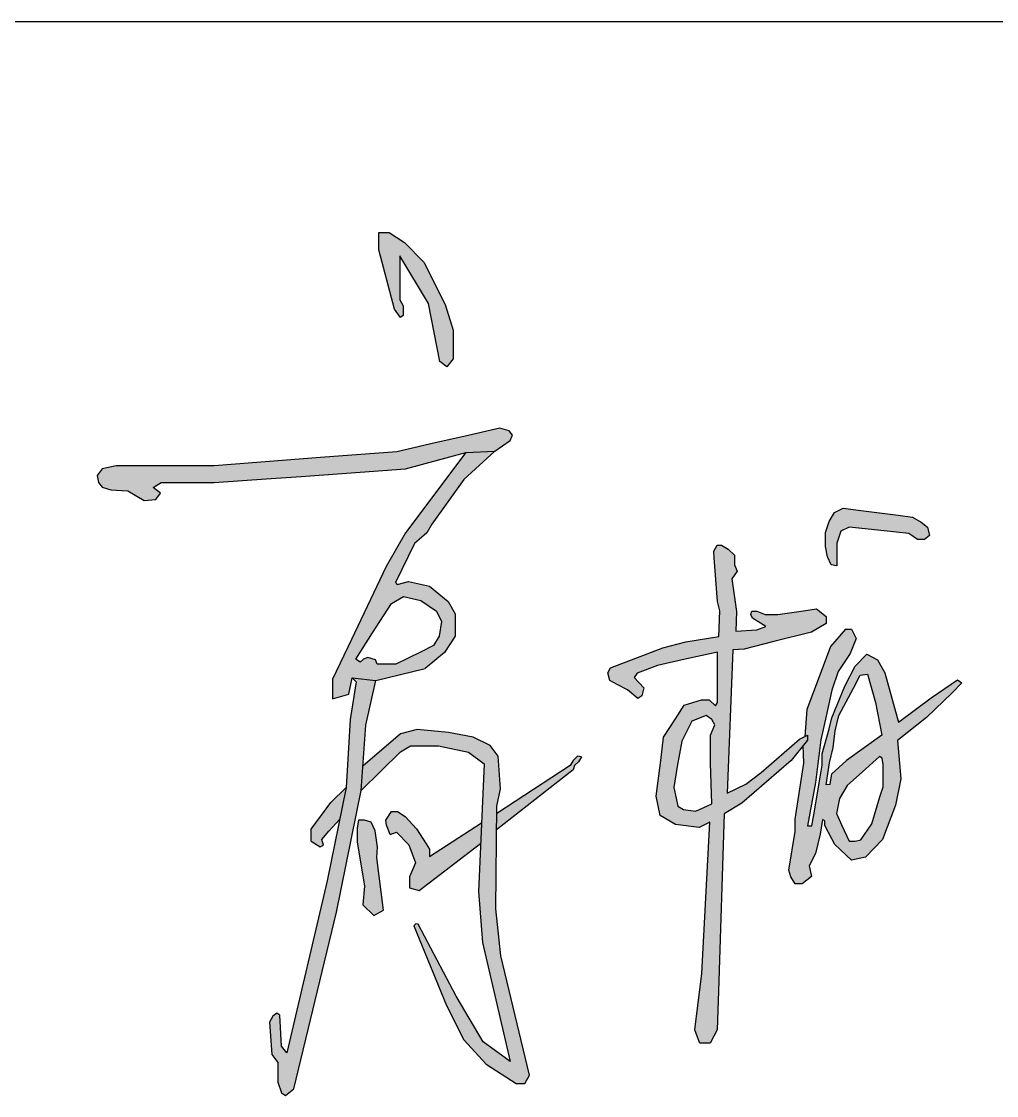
# Model space of a CAD drawing. Extents: x 1751103 to 2598738, y -609732 to 659428.
# Drawn here: x 2337052 to 2338261, y -321299 to -319968 of the extents above; entities that cross this region are included whole.
import ezdxf

# ---------------------------------------------------------------- set-up
doc = ezdxf.new("R2010")
doc.units = 0
doc.header["$LTSCALE"] = 1000
doc.header["$MEASUREMENT"] = 0
doc.layers.get('0').update_dxf_attribs({"linetype": 'CONTINUOUS'})
doc.layers.add('PUB_TITLE', color=4, linetype='CONTINUOUS')

# ---------------------------------------------------------------- blocks, each defined once
blk = doc.blocks.new('得')
h = blk.add_hatch(color=256)
h.paths.add_polyline_path([(2337527.1, -227057.6), (2337508.1, -227045.1), (2337495.3, -227045.1), (2337495.3, -227066.6), (2337514.6, -227140.2), (2337522.2, -227150.8), (2337525.5, -227148), (2337525.5, -227143.8), (2337525.5, -227136.2), (2337521.3, -227128.8), (2337521.3, -227113.2), (2337521.3, -227074.2), (2337556.8, -227133.2), (2337570.9, -227205.1), (2337579.5, -227211.8), (2337587.6, -227201.7), (2337587.6, -227166.2), (2337577.4, -227134.5), (2337551.1, -227082)])
h.paths.add_polyline_path([(2337603.1, -227317.9), (2337639, -227316.5), (2337658, -227303.2), (2337661, -227296.7), (2337657, -227291.1), (2337645.5, -227287.8), (2337600.9, -227298), (2337565.1, -227306.2), (2337517.8, -227317), (2337423, -227324.3), (2337291.1, -227334.6), (2337169.7, -227334.6), (2337152.6, -227338.1), (2337146.3, -227346.7), (2337147.8, -227355.4), (2337152.4, -227360.9), (2337163.3, -227364.4), (2337184.1, -227365.4), (2337204.4, -227377.5), (2337219, -227376.4), (2337224.7, -227368.6), (2337215.8, -227361.5), (2337225.4, -227355.4), (2337291.4, -227355.4), (2337355.6, -227350.8), (2337399, -227347.6), (2337528.2, -227338.3)])
h.paths.add_polyline_path([(2337539.6, -227430.7), (2337545.2, -227425.8), (2337554.7, -227417.8), (2337561, -227407), (2337600.6, -227351.5), (2337639, -227316.5), (2337603.1, -227317.9), (2337528.5, -227417.4), (2337504.6, -227459.3), (2337461.4, -227549.9), (2337438.1, -227598.8), (2337438.1, -227623.5), (2337458.2, -227617.4), (2337462.4, -227597.4), (2337491.5, -227600.8), (2337552.9, -227585.7), (2337576.8, -227566.1), (2337589.9, -227545.9), (2337589.9, -227518), (2337581.2, -227502.7), (2337558.2, -227483.8), (2337532, -227477.8), (2337518, -227481.8), (2337516.2, -227479.3)])
h.paths.add_polyline_path([(2337526.1, -227496.7), (2337547.4, -227501.4), (2337566.7, -227514.6), (2337572.9, -227527.6), (2337570.3, -227545.5), (2337563.2, -227557.4), (2337547.9, -227565), (2337531.8, -227573), (2337516.6, -227580.6), (2337493.2, -227580.6), (2337491.1, -227575), (2337481.8, -227572.3), (2337476.2, -227574.2), (2337472.3, -227577.9), (2337466.8, -227574.4), (2337487.7, -227541.6), (2337511.1, -227505.2)], flags=16)
h.paths.add_polyline_path([(2337479.3, -227656.2), (2337491.5, -227600.8), (2337462.4, -227597.4), (2337467.4, -227602.2), (2337459.9, -227649), (2337454.8, -227733.5), (2337431.5, -227849.1), (2337381.5, -228062.2), (2337374.8, -228054), (2337372.6, -228015.4), (2337369, -228013), (2337363.9, -228016.6), (2337360, -228024.3), (2337362.6, -228064.3), (2337370.2, -228074.2), (2337370.2, -228098.8), (2337374.6, -228111.8), (2337379.5, -228115.1), (2337389.8, -228106.7), (2337442.9, -227887.7), (2337473.3, -227737.1)])
h.paths.add_polyline_path([(2337612.1, -227670.8), (2337581.9, -227665.3), (2337542.8, -227661.3), (2337522.2, -227666.8), (2337475.6, -227706.9), (2337473.3, -227737.1), (2337522.1, -227689.1), (2337534.5, -227681.7), (2337569.3, -227681.7), (2337606.5, -227689.7), (2337625.9, -227703.8), (2337618.8, -227862.4), (2337623.8, -227925.6), (2337658.1, -228073), (2337624.7, -228048.6), (2337591.2, -227991.8), (2337544.2, -227902.6), (2337541.4, -227902.4), (2337538.7, -227904.8), (2337579.1, -228003.4), (2337600.8, -228046.2), (2337628.4, -228076.1), (2337665.7, -228100.3), (2337676.5, -228100.3), (2337682.1, -228089.8), (2337646.6, -227941.9), (2337640.2, -227883.9), (2337641.8, -227756.6), (2337646.3, -227734.8), (2337643.4, -227694.6), (2337633.3, -227681.2)])
h.paths.add_polyline_path([(2337454.8, -227733.5), (2337435.8, -227752.1), (2337411.6, -227784.8), (2337411.6, -227799.8), (2337422.6, -227806.8), (2337426.6, -227804.9), (2337424.5, -227797.7), (2337433.5, -227787.6), (2337447, -227772.4)], flags=17)
h.paths.add_polyline_path([(2337621.5, -227802.7), (2337622.6, -227777.2), (2337558.3, -227818.9), (2337558.3, -227809.6), (2337554.1, -227803.1), (2337542.1, -227784.5), (2337528, -227769.1), (2337518.3, -227763.2), (2337511, -227763.2), (2337504, -227773.6), (2337504.7, -227779.8), (2337509.4, -227791.4), (2337517.2, -227788.8), (2337532.4, -227804.3), (2337540.8, -227826.6), (2337533.3, -227844), (2337533.3, -227857.6), (2337545.4, -227860.8)], flags=17)
h.paths.add_polyline_path([(2337492.9, -227820.4), (2337493.9, -227807.3), (2337490.9, -227787.1), (2337485.8, -227776.1), (2337477.7, -227773.8), (2337470, -227773.8), (2337468.4, -227783.2), (2337468.4, -227800.8), (2337477.6, -227855.8), (2337475.7, -227878.7), (2337489.3, -227891.9), (2337501, -227885.5)])
h.paths.add_polyline_path([(2337736.1, -227711.3), (2337737.8, -227706.2), (2337743, -227701.5), (2337746.7, -227695.3), (2337741.8, -227694.6), (2337736.3, -227699.7), (2337732.4, -227706.2), (2337641.7, -227765.5), (2337641.4, -227785.8)])
for color, points in [(250, [(2337527.1, -227057.6), (2337508.1, -227045.1), (2337495.3, -227045.1), (2337495.3, -227066.6), (2337514.6, -227140.2), (2337522.2, -227150.8), (2337525.5, -227148), (2337525.5, -227143.8), (2337525.5, -227136.2), (2337521.3, -227128.8), (2337521.3, -227113.2), (2337521.3, -227074.2), (2337556.8, -227133.2), (2337570.9, -227205.1), (2337579.5, -227211.8), (2337587.6, -227201.7), (2337587.6, -227166.2), (2337577.4, -227134.5), (2337551.1, -227082)]), (256, [(2337146.3, -227346.7), (2337147.8, -227355.4), (2337152.4, -227360.9), (2337163.3, -227364.4), (2337184.1, -227365.4), (2337204.4, -227377.5), (2337219, -227376.4), (2337224.7, -227368.6), (2337215.8, -227361.5), (2337225.4, -227355.4), (2337291.4, -227355.4), (2337355.6, -227350.8), (2337399, -227347.6), (2337528.2, -227338.3), (2337603.1, -227317.9), (2337639, -227316.5), (2337658, -227303.2), (2337661, -227296.7), (2337657, -227291.1), (2337645.5, -227287.8), (2337600.9, -227298), (2337565.1, -227306.2), (2337517.8, -227317), (2337423, -227324.3), (2337291.1, -227334.6), (2337169.7, -227334.6), (2337152.6, -227338.1)]), (250, [(2338167.7, -227404.4), (2338156.8, -227398.1), (2338139.1, -227395.8), (2338092.9, -227389.8), (2338070.9, -227386.9), (2338060.3, -227392.4), (2338053.6, -227403.4), (2338049.1, -227417.1), (2338049.1, -227434.5), (2338051.4, -227447.5), (2338055.9, -227457.4), (2338063.1, -227458.6), (2338063.1, -227443.4), (2338063.1, -227430.4), (2338068.2, -227415.6), (2338078.5, -227410.4), (2338121.7, -227415.1), (2338152.5, -227418.5), (2338163.2, -227425.9), (2338171.9, -227425.9), (2338177.8, -227421), (2338175.3, -227410.4)]), (256, [(2338049.1, -227434.5), (2338051.4, -227447.5), (2338055.9, -227457.4), (2338063.1, -227458.6), (2338063.1, -227443.4), (2338063.1, -227430.4), (2338068.2, -227415.6), (2338078.5, -227410.4), (2338121.7, -227415.1), (2338152.5, -227418.5), (2338163.2, -227425.9), (2338171.9, -227425.9), (2338177.8, -227421), (2338175.3, -227410.4), (2338167.7, -227404.4), (2338156.8, -227398.1), (2338139.1, -227395.8), (2338092.9, -227389.8), (2338070.9, -227386.9), (2338060.3, -227392.4), (2338053.6, -227403.4), (2338049.1, -227417.1)]), (256, [(2337641.7, -227765.5), (2337641.4, -227785.8), (2337736.1, -227711.3), (2337737.8, -227706.2), (2337743, -227701.5), (2337746.7, -227695.3), (2337741.8, -227694.6), (2337736.3, -227699.7), (2337732.4, -227706.2)])]:
    blk.add_hatch(color=color).paths.add_polyline_path(points)
h = blk.add_hatch(color=256)
h.paths.add_polyline_path([(2337933, -227474.6), (2337939.7, -227465), (2337936.3, -227457.1), (2337936.4, -227445.2), (2337928.3, -227438), (2337920.1, -227432.7), (2337914.8, -227432.7), (2337910.4, -227440.3), (2337911.1, -227448.6), (2337915.3, -227502.6), (2337918.2, -227514.4), (2337916.6, -227546), (2337876.1, -227552.9), (2337847.3, -227560.1), (2337814.1, -227572.9), (2337782.6, -227585.1), (2337779.1, -227591.2), (2337781.5, -227600.7), (2337790.9, -227605.6), (2337803.5, -227612.1), (2337816.6, -227622.9), (2337821.2, -227619.8), (2337823.9, -227609.7), (2337811.9, -227597.1), (2337815.4, -227591.4), (2337840.9, -227581.9), (2337871.5, -227575.2), (2337915, -227565.7), (2337915, -227628), (2337912.8, -227632.2), (2337904.8, -227624.8), (2337895.2, -227624.8), (2337873.9, -227631.3), (2337863, -227648.2), (2337848.4, -227670.9), (2337844.7, -227700), (2337839.1, -227744), (2337843.9, -227768), (2337863, -227779), (2337892.5, -227782.9), (2337905.7, -227776.3), (2337895.9, -227964), (2337886.9, -228033.7), (2337890.4, -228042.8), (2337893.3, -228050.2), (2337906.2, -228050.2), (2337914.8, -228033.8), (2337916.4, -227985.6), (2337923.5, -227765.9), (2337945.2, -227752.6), (2338006.4, -227699.9), (2338026.6, -227674.5), (2338026.6, -227668.5), (2338016.6, -227673.3), (2337969.3, -227714.6), (2337950.4, -227729.3), (2337927.3, -227740.5), (2337934.3, -227562.8), (2337948.2, -227561.7), (2337984.8, -227552.4), (2338031.6, -227540.6), (2338049.7, -227529.9), (2338049.7, -227521.2), (2338038, -227511.9), (2338018.8, -227514.6), (2337990.1, -227518.7), (2337974.1, -227518.7), (2337964, -227514.6), (2337957.8, -227514.6), (2337956.6, -227518.7), (2337958.7, -227523.2), (2337975, -227533.7), (2337963.7, -227537.9), (2337937.8, -227539.4), (2337938.8, -227515.2)])
h.paths.add_polyline_path([(2337901.3, -227644.2), (2337908.3, -227648.8), (2337912, -227655.8), (2337906.5, -227668.6), (2337906.5, -227703.1), (2337908.3, -227753.7), (2337892.9, -227760.6), (2337887.9, -227762.7), (2337873, -227760.6), (2337865.8, -227756.6), (2337863.8, -227746.7), (2337861.1, -227733.5), (2337865, -227707.3), (2337871.1, -227675.9), (2337883.3, -227651)], flags=16)
h.paths.add_polyline_path([(2338167.7, -227404.4), (2338156.8, -227398.1), (2338139.1, -227395.8), (2338092.9, -227389.8), (2338070.9, -227386.9), (2338060.3, -227392.4), (2338053.6, -227403.4), (2338049.1, -227417.1), (2338049.1, -227434.5), (2338051.4, -227447.5), (2338055.9, -227457.4), (2338063.1, -227458.6), (2338063.1, -227443.4), (2338063.1, -227430.4), (2338068.2, -227415.6), (2338078.5, -227410.4), (2338121.7, -227415.1), (2338152.5, -227418.5), (2338163.2, -227425.9), (2338171.9, -227425.9), (2338177.8, -227421), (2338175.3, -227410.4)])
h.paths.add_polyline_path([(2338056.9, -227612.6), (2338064.6, -227589.7), (2338079.7, -227567.2), (2338087.1, -227548.7), (2338081.4, -227537.1), (2338073.9, -227537.1), (2338055.1, -227558.5), (2338041, -227596), (2338025.7, -227636.5), (2338023.6, -227670), (2338026.6, -227668.5), (2338026.6, -227674.5), (2338021.5, -227680.8), (2338022, -227703.3), (2338011.3, -227772.7), (2338011.3, -227787.7), (2338003.5, -227835.8), (2338006, -227844), (2338011.6, -227852.6), (2338020.1, -227852.6), (2338031.6, -227843.6), (2338028.6, -227830.5), (2338036.8, -227815.2), (2338042.2, -227791), (2338045.3, -227773), (2338048.2, -227774.8), (2338048.2, -227780.2), (2338049.1, -227781.9), (2338060.7, -227803.9), (2338081.3, -227823.5), (2338098.5, -227819.6), (2338119.8, -227797.6), (2338135.9, -227755), (2338142.2, -227722.6), (2338138.2, -227675), (2338174.4, -227646.5), (2338206.2, -227616), (2338218.1, -227603.4), (2338212.6, -227599.8), (2338179.8, -227622.1), (2338139.4, -227652.2), (2338137.9, -227646.7), (2338122.6, -227591.1), (2338113.3, -227575), (2338100.1, -227568.1), (2338085.7, -227582.7), (2338072.9, -227607.5), (2338057, -227647.1), (2338053.4, -227660.4), (2338044.8, -227691.6), (2338044.8, -227705.7), (2338042.2, -227720.3), (2338034.7, -227767.3), (2338031.9, -227781), (2338026.7, -227781), (2338036.7, -227727), (2338043.3, -227674.4), (2338049.8, -227644.9)])
h.paths.add_polyline_path([(2338074.5, -227627.1), (2338083.6, -227610.1), (2338092.1, -227594.1), (2338101.1, -227593), (2338111.1, -227628), (2338118.7, -227668.4), (2338075, -227700), (2338056.5, -227716.6), (2338055.3, -227723.7), (2338054.2, -227729.7), (2338049.7, -227730.1), (2338053.8, -227702.6), (2338058.4, -227683.6), (2338061, -227662.9), (2338065.6, -227644)], flags=16)
h.paths.add_polyline_path([(2338116, -227694.8), (2338119.3, -227696.9), (2338120.3, -227704.6), (2338120.3, -227732.3), (2338116.5, -227744.8), (2338106.4, -227778.5), (2338092.8, -227798), (2338085.7, -227800), (2338078.4, -227800), (2338069.4, -227780.5), (2338062.5, -227765.5), (2338066.2, -227746.8), (2338075.7, -227731), (2338095, -227713.7)], flags=16)
h.paths.add_polyline_path([(2338439.6, -227240.2), (2338479.8, -227242.3), (2338498.7, -227247.1), (2338526.2, -227249.4), (2338547.7, -227251.2), (2338567.2, -227255.7), (2338600.4, -227259.1), (2338638.2, -227263), (2338685.2, -227263), (2338712.9, -227260.1), (2338724, -227264.3), (2338744.2, -227260.1), (2338751.4, -227257.5), (2338756.7, -227252.5), (2338756.7, -227246.7), (2338750.1, -227242.1), (2338744.3, -227240), (2338674, -227242.8), (2338658.6, -227243.4), (2338649.4, -227245), (2338539.1, -227230.4), (2338516, -227230.4), (2338486.8, -227221.6), (2338460, -227221.6), (2338442, -227219.5), (2338416.1, -227223.4), (2338396.3, -227231), (2338384.6, -227240.1), (2338374.5, -227241.4), (2338367.9, -227251.5), (2338362.6, -227259.4), (2338362.6, -227273.6), (2338367.4, -227281), (2338374.5, -227284.1), (2338383.3, -227281.9), (2338390.3, -227262.8), (2338403.9, -227252.2), (2338423, -227244.9)])
h.paths.add_polyline_path([(2338428.4, -227459.9), (2338415.4, -227446.4), (2338401.4, -227446.4), (2338397.3, -227452), (2338410.8, -227476.7), (2338417.6, -227486), (2338420.3, -227496.6), (2338424.9, -227504.4), (2338430.5, -227503.9), (2338434.8, -227500.1), (2338436.3, -227485.8)])
h.paths.add_polyline_path([(2338566.2, -227371.9), (2338576.6, -227370), (2338580.6, -227366.4), (2338580.8, -227361.6), (2338573.6, -227348.3), (2338564.7, -227343.6), (2338552, -227347.1), (2338545.8, -227357.2), (2338509.5, -227548.4), (2338499.5, -227652.6), (2338491.1, -227663.6), (2338491.1, -227679.8), (2338497.7, -227687.1), (2338507.1, -227684.1), (2338520.5, -227676.8), (2338542.2, -227660.5), (2338548.5, -227645.5), (2338566.4, -227622.5), (2338566.8, -227609), (2338572.4, -227602.7), (2338572.4, -227623.9), (2338570, -227645.7), (2338565, -227672.4), (2338562.6, -227732.8), (2338564, -227801.2), (2338555.6, -227797.5), (2338551.3, -227809.3), (2338559.7, -227825.1), (2338559.7, -227842.8), (2338562.4, -227855.6), (2338568.8, -227861.5), (2338570.4, -227866), (2338578, -227866), (2338584.3, -227863.2), (2338586.8, -227855.3), (2338586.5, -227827.8), (2338582.3, -227818), (2338582.3, -227775.8), (2338585.7, -227735.6), (2338584.3, -227677.2), (2338589.8, -227656.3), (2338591.1, -227651.4), (2338591.1, -227642.6), (2338593, -227616.9), (2338592.3, -227593.5), (2338598.9, -227566.3), (2338624.5, -227530.4), (2338655.5, -227494.9), (2338677.4, -227478.2), (2338687.1, -227468.3), (2338688.3, -227461.5), (2338686.6, -227452.9), (2338666.1, -227448.8), (2338645.9, -227448.8), (2338596.3, -227446.9), (2338574.8, -227454.9), (2338557, -227458.4), (2338545.6, -227458.4), (2338545.6, -227451.4)])
h.paths.add_polyline_path([(2338546.1, -227477.5), (2338582.3, -227478), (2338586.1, -227484.5), (2338590.1, -227484.5), (2338601.7, -227484.5), (2338593.3, -227475.4), (2338597.3, -227464.9), (2338650.5, -227467.6), (2338653.6, -227472.4), (2338637, -227491.3), (2338629.3, -227494.8), (2338617.5, -227506.3), (2338605.1, -227523.3), (2338602.1, -227523.3), (2338601, -227517), (2338605.5, -227511.5), (2338605.5, -227505.4), (2338596.1, -227499), (2338584.8, -227500), (2338580.4, -227511.4), (2338582.4, -227524.2), (2338579.9, -227562.2), (2338565.7, -227586.9), (2338542.7, -227626.7), (2338520.5, -227654), (2338516.1, -227652.8), (2338521, -227640.5), (2338520.3, -227623.7), (2338524.4, -227618.6), (2338524.8, -227603.2), (2338523.6, -227591.8), (2338530, -227584.3), (2338530, -227565.5), (2338532, -227538.2), (2338540.8, -227484.9)], flags=16)
h.paths.add_polyline_path([(2338423, -227653.6), (2338412, -227642.2), (2338412, -227629.9), (2338417.1, -227612.5), (2338418.7, -227610.5), (2338426.1, -227610.5), (2338429.3, -227602.3), (2338425.9, -227591.5), (2338420.3, -227588.1), (2338394.8, -227598.3), (2338391, -227610.1), (2338388.8, -227631.2), (2338391.6, -227648.5), (2338413.9, -227672.1), (2338428.2, -227679.7), (2338445, -227685.7), (2338465.9, -227693.2), (2338482, -227696.5), (2338480.2, -227703.2), (2338414.8, -227793.9), (2338385.5, -227834.6), (2338364.7, -227871.8), (2338341.2, -227913.9), (2338341.2, -227935.5), (2338346, -227949.9), (2338363.6, -227954.2), (2338394.3, -227954.2), (2338433.2, -227954.2), (2338467.4, -227954.2), (2338526.1, -227944.5), (2338545.7, -227941.3), (2338587.2, -227941.3), (2338641.6, -227941.3), (2338681.2, -227932.3), (2338720.4, -227932.3), (2338728.7, -227924.4), (2338733, -227920.4), (2338733, -227907.5), (2338714.3, -227907.5), (2338692, -227912.2), (2338660.3, -227912.2), (2338622.1, -227920.5), (2338598.5, -227917.9), (2338574.3, -227922.9), (2338541.2, -227920.1), (2338516.7, -227927.5), (2338465.4, -227935.2), (2338421.1, -227936.9), (2338396.9, -227934), (2338383, -227930.3), (2338369.2, -227933.2), (2338363.4, -227928.5), (2338363.4, -227916.8), (2338389.3, -227871.5), (2338415.9, -227824.8), (2338473.3, -227749.4), (2338492.9, -227716.1), (2338498.8, -227697), (2338492.5, -227687.2), (2338478.4, -227679.2), (2338467, -227672.7), (2338456.5, -227666.7), (2338440, -227666.7)])
h.paths.add_polyline_path([(2338856.6, -227874.2), (2338850, -227869.2), (2338842.1, -227869.2), (2338834.9, -227877.6), (2338834.9, -227885.9), (2338839.7, -227894.1), (2338849.2, -227894.1), (2338858.5, -227885.1)])
h = blk.add_hatch(color=250)
h.paths.add_polyline_path([(2337399, -227347.6), (2337528.2, -227338.3), (2337603.1, -227317.9), (2337639, -227316.5), (2337658, -227303.2), (2337661, -227296.7), (2337657, -227291.1), (2337645.5, -227287.8), (2337600.9, -227298), (2337565.1, -227306.2), (2337517.8, -227317), (2337423, -227324.3), (2337291.1, -227334.6), (2337169.7, -227334.6), (2337152.6, -227338.1), (2337146.3, -227346.7), (2337147.8, -227355.4), (2337152.4, -227360.9), (2337163.3, -227364.4), (2337184.1, -227365.4), (2337204.4, -227377.5), (2337219, -227376.4), (2337224.7, -227368.6), (2337215.8, -227361.5), (2337225.4, -227355.4), (2337291.4, -227355.4), (2337355.6, -227350.8)])
h.paths.add_polyline_path([(2337600.6, -227351.5), (2337639, -227316.5), (2337603.1, -227317.9), (2337528.5, -227417.4), (2337504.6, -227459.3), (2337461.4, -227549.9), (2337438.1, -227598.8), (2337438.1, -227623.5), (2337458.2, -227617.4), (2337462.4, -227597.4), (2337491.5, -227600.8), (2337552.9, -227585.7), (2337576.8, -227566.1), (2337589.9, -227545.9), (2337589.9, -227518), (2337581.2, -227502.7), (2337558.2, -227483.8), (2337532, -227477.8), (2337518, -227481.8), (2337516.2, -227479.3), (2337539.6, -227430.7), (2337545.2, -227425.8), (2337554.7, -227417.8), (2337561, -227407)])
h.paths.add_polyline_path([(2337547.4, -227501.4), (2337566.7, -227514.6), (2337572.9, -227527.6), (2337570.3, -227545.5), (2337563.2, -227557.4), (2337547.9, -227565), (2337531.8, -227573), (2337516.6, -227580.6), (2337493.2, -227580.6), (2337491.1, -227575), (2337481.8, -227572.3), (2337476.2, -227574.2), (2337472.3, -227577.9), (2337466.8, -227574.4), (2337487.7, -227541.6), (2337511.1, -227505.2), (2337526.1, -227496.7)], flags=16)
h.paths.add_polyline_path([(2337491.5, -227600.8), (2337462.4, -227597.4), (2337467.4, -227602.2), (2337459.9, -227649), (2337454.8, -227733.5), (2337431.5, -227849.1), (2337381.5, -228062.2), (2337374.8, -228054), (2337372.6, -228015.4), (2337369, -228013), (2337363.9, -228016.6), (2337360, -228024.3), (2337362.6, -228064.3), (2337370.2, -228074.2), (2337370.2, -228098.8), (2337374.6, -228111.8), (2337379.5, -228115.1), (2337389.8, -228106.7), (2337442.9, -227887.7), (2337473.3, -227737.1), (2337479.3, -227656.2)])
h.paths.add_polyline_path([(2337454.8, -227733.5), (2337435.8, -227752.1), (2337411.6, -227784.8), (2337411.6, -227799.8), (2337422.6, -227806.8), (2337426.6, -227804.9), (2337424.5, -227797.7), (2337433.5, -227787.6), (2337447, -227772.4)], flags=17)
h.paths.add_polyline_path([(2337612.1, -227670.8), (2337581.9, -227665.3), (2337542.8, -227661.3), (2337522.2, -227666.8), (2337475.6, -227706.9), (2337473.3, -227737.1), (2337522.1, -227689.1), (2337534.5, -227681.7), (2337569.3, -227681.7), (2337606.5, -227689.7), (2337625.9, -227703.8), (2337618.8, -227862.4), (2337623.8, -227925.6), (2337658.1, -228073), (2337624.7, -228048.6), (2337591.2, -227991.8), (2337544.2, -227902.6), (2337541.4, -227902.4), (2337538.7, -227904.8), (2337579.1, -228003.4), (2337600.8, -228046.2), (2337628.4, -228076.1), (2337665.7, -228100.3), (2337676.5, -228100.3), (2337682.1, -228089.8), (2337646.6, -227941.9), (2337640.2, -227883.9), (2337641.8, -227756.6), (2337646.3, -227734.8), (2337643.4, -227694.6), (2337633.3, -227681.2)])
h.paths.add_polyline_path([(2337554.1, -227803.1), (2337542.1, -227784.5), (2337528, -227769.1), (2337518.3, -227763.2), (2337511, -227763.2), (2337504, -227773.6), (2337504.7, -227779.8), (2337509.4, -227791.4), (2337517.2, -227788.8), (2337532.4, -227804.3), (2337540.8, -227826.6), (2337533.3, -227844), (2337533.3, -227857.6), (2337545.4, -227860.8), (2337621.5, -227802.7), (2337622.6, -227777.2), (2337558.3, -227818.9), (2337558.3, -227809.6)], flags=17)
h.paths.add_polyline_path([(2337736.1, -227711.3), (2337737.8, -227706.2), (2337743, -227701.5), (2337746.7, -227695.3), (2337741.8, -227694.6), (2337736.3, -227699.7), (2337732.4, -227706.2), (2337641.7, -227765.5), (2337641.4, -227785.8)])
h.paths.add_polyline_path([(2337493.9, -227807.3), (2337490.9, -227787.1), (2337485.8, -227776.1), (2337477.7, -227773.8), (2337470, -227773.8), (2337468.4, -227783.2), (2337468.4, -227800.8), (2337477.6, -227855.8), (2337475.7, -227878.7), (2337489.3, -227891.9), (2337501, -227885.5), (2337492.9, -227820.4)])
h = blk.add_hatch(color=256)
h.paths.add_polyline_path([(2337516.2, -227479.3), (2337539.6, -227430.7), (2337545.2, -227425.8), (2337554.7, -227417.8), (2337561, -227407), (2337600.6, -227351.5), (2337639, -227316.5), (2337603.1, -227317.9), (2337528.5, -227417.4), (2337504.6, -227459.3), (2337461.4, -227549.9), (2337438.1, -227598.8), (2337438.1, -227623.5), (2337458.2, -227617.4), (2337462.4, -227597.4), (2337491.5, -227600.8), (2337552.9, -227585.7), (2337576.8, -227566.1), (2337589.9, -227545.9), (2337589.9, -227518), (2337581.2, -227502.7), (2337558.2, -227483.8), (2337532, -227477.8), (2337518, -227481.8)])
h.paths.add_polyline_path([(2337526.1, -227496.7), (2337547.4, -227501.4), (2337566.7, -227514.6), (2337572.9, -227527.6), (2337570.3, -227545.5), (2337563.2, -227557.4), (2337547.9, -227565), (2337531.8, -227573), (2337516.6, -227580.6), (2337493.2, -227580.6), (2337491.1, -227575), (2337481.8, -227572.3), (2337476.2, -227574.2), (2337472.3, -227577.9), (2337466.8, -227574.4), (2337487.7, -227541.6), (2337511.1, -227505.2)], flags=16)
h.paths.add_polyline_path([(2337491.5, -227600.8), (2337462.4, -227597.4), (2337467.4, -227602.2), (2337459.9, -227649), (2337454.8, -227733.5), (2337431.5, -227849.1), (2337381.5, -228062.2), (2337374.8, -228054), (2337372.6, -228015.4), (2337369, -228013), (2337363.9, -228016.6), (2337360, -228024.3), (2337362.6, -228064.3), (2337370.2, -228074.2), (2337370.2, -228098.8), (2337374.6, -228111.8), (2337379.5, -228115.1), (2337389.8, -228106.7), (2337442.9, -227887.7), (2337473.3, -227737.1), (2337479.3, -227656.2)])
h.paths.add_polyline_path([(2337522.1, -227689.1), (2337534.5, -227681.7), (2337569.3, -227681.7), (2337606.5, -227689.7), (2337625.9, -227703.8), (2337618.8, -227862.4), (2337623.8, -227925.6), (2337658.1, -228073), (2337624.7, -228048.6), (2337591.2, -227991.8), (2337544.2, -227902.6), (2337541.4, -227902.4), (2337538.7, -227904.8), (2337579.1, -228003.4), (2337600.8, -228046.2), (2337628.4, -228076.1), (2337665.7, -228100.3), (2337676.5, -228100.3), (2337682.1, -228089.8), (2337646.6, -227941.9), (2337640.2, -227883.9), (2337641.8, -227756.6), (2337646.3, -227734.8), (2337643.4, -227694.6), (2337633.3, -227681.2), (2337612.1, -227670.8), (2337581.9, -227665.3), (2337542.8, -227661.3), (2337522.2, -227666.8), (2337475.6, -227706.9), (2337473.3, -227737.1)])
h.paths.add_polyline_path([(2337454.8, -227733.5), (2337435.8, -227752.1), (2337411.6, -227784.8), (2337411.6, -227799.8), (2337422.6, -227806.8), (2337426.6, -227804.9), (2337424.5, -227797.7), (2337433.5, -227787.6), (2337447, -227772.4)], flags=17)
h.paths.add_polyline_path([(2337492.9, -227820.4), (2337493.9, -227807.3), (2337490.9, -227787.1), (2337485.8, -227776.1), (2337477.7, -227773.8), (2337470, -227773.8), (2337468.4, -227783.2), (2337468.4, -227800.8), (2337477.6, -227855.8), (2337475.7, -227878.7), (2337489.3, -227891.9), (2337501, -227885.5)])
h.paths.add_polyline_path([(2337621.5, -227802.7), (2337622.6, -227777.2), (2337558.3, -227818.9), (2337558.3, -227809.6), (2337554.1, -227803.1), (2337542.1, -227784.5), (2337528, -227769.1), (2337518.3, -227763.2), (2337511, -227763.2), (2337504, -227773.6), (2337504.7, -227779.8), (2337509.4, -227791.4), (2337517.2, -227788.8), (2337532.4, -227804.3), (2337540.8, -227826.6), (2337533.3, -227844), (2337533.3, -227857.6), (2337545.4, -227860.8)], flags=17)
h = blk.add_hatch(color=256)
h.paths.add_polyline_path([(2338049.1, -227434.5), (2338051.4, -227447.5), (2338055.9, -227457.4), (2338063.1, -227458.6), (2338063.1, -227443.4), (2338063.1, -227430.4), (2338068.2, -227415.6), (2338078.5, -227410.4), (2338121.7, -227415.1), (2338152.5, -227418.5), (2338163.2, -227425.9), (2338171.9, -227425.9), (2338177.8, -227421), (2338175.3, -227410.4), (2338167.7, -227404.4), (2338156.8, -227398.1), (2338139.1, -227395.8), (2338092.9, -227389.8), (2338070.9, -227386.9), (2338060.3, -227392.4), (2338053.6, -227403.4), (2338049.1, -227417.1)])
h.paths.add_polyline_path([(2338011.3, -227787.7), (2338003.5, -227835.8), (2338006, -227844), (2338011.6, -227852.6), (2338020.1, -227852.6), (2338031.6, -227843.6), (2338028.6, -227830.5), (2338036.8, -227815.2), (2338042.2, -227791), (2338045.3, -227773), (2338048.2, -227774.8), (2338048.2, -227780.2), (2338049.1, -227781.9), (2338060.7, -227803.9), (2338081.3, -227823.5), (2338098.5, -227819.6), (2338119.8, -227797.6), (2338135.9, -227755), (2338142.2, -227722.6), (2338138.2, -227675), (2338174.4, -227646.5), (2338206.2, -227616), (2338218.1, -227603.4), (2338212.6, -227599.8), (2338179.8, -227622.1), (2338139.4, -227652.2), (2338137.9, -227646.7), (2338122.6, -227591.1), (2338113.3, -227575), (2338100.1, -227568.1), (2338085.7, -227582.7), (2338072.9, -227607.5), (2338057, -227647.1), (2338053.4, -227660.4), (2338044.8, -227691.6), (2338044.8, -227705.7), (2338042.2, -227720.3), (2338034.7, -227767.3), (2338031.9, -227781), (2338026.7, -227781), (2338036.7, -227727), (2338043.3, -227674.4), (2338049.8, -227644.9), (2338056.9, -227612.6), (2338064.6, -227589.7), (2338079.7, -227567.2), (2338087.1, -227548.7), (2338081.4, -227537.1), (2338073.9, -227537.1), (2338055.1, -227558.5), (2338041, -227596), (2338025.7, -227636.5), (2338023.6, -227670), (2338026.6, -227668.5), (2338026.6, -227674.5), (2338021.5, -227680.8), (2338022, -227703.3), (2338011.3, -227772.7)])
h.paths.add_polyline_path([(2338049.7, -227730.1), (2338053.8, -227702.6), (2338058.4, -227683.6), (2338061, -227662.9), (2338065.6, -227644), (2338074.5, -227627.1), (2338083.6, -227610.1), (2338092.1, -227594.1), (2338101.1, -227593), (2338111.1, -227628), (2338118.7, -227668.4), (2338075, -227700), (2338056.5, -227716.6), (2338055.3, -227723.7), (2338054.2, -227729.7)], flags=16)
h.paths.add_polyline_path([(2338062.5, -227765.5), (2338066.2, -227746.8), (2338075.7, -227731), (2338095, -227713.7), (2338118.7, -227692.4), (2338120.3, -227704.6), (2338120.3, -227732.3), (2338116.5, -227744.8), (2338106.4, -227778.5), (2338091.4, -227800), (2338078.4, -227800), (2338069.4, -227780.5)], flags=16)
h = blk.add_hatch(color=250)
h.paths.add_polyline_path([(2337933, -227474.6), (2337939.7, -227465), (2337936.3, -227457.1), (2337936.4, -227445.2), (2337928.3, -227438), (2337920.1, -227432.7), (2337914.8, -227432.7), (2337910.4, -227440.3), (2337911.1, -227448.6), (2337915.3, -227502.6), (2337918.2, -227514.4), (2337916.6, -227546), (2337876.1, -227552.9), (2337847.3, -227560.1), (2337814.1, -227572.9), (2337782.6, -227585.1), (2337779.1, -227591.2), (2337781.5, -227600.7), (2337790.9, -227605.6), (2337803.5, -227612.1), (2337816.6, -227622.9), (2337821.2, -227619.8), (2337823.9, -227609.7), (2337811.9, -227597.1), (2337815.4, -227591.4), (2337840.9, -227581.9), (2337871.5, -227575.2), (2337915, -227565.7), (2337915, -227628), (2337912.8, -227632.2), (2337904.8, -227624.8), (2337895.2, -227624.8), (2337873.9, -227631.3), (2337863, -227648.2), (2337848.4, -227670.9), (2337844.7, -227700), (2337839.1, -227744), (2337843.9, -227768), (2337863, -227779), (2337892.5, -227782.9), (2337905.7, -227776.3), (2337895.9, -227964), (2337886.9, -228033.7), (2337890.4, -228042.8), (2337893.3, -228050.2), (2337906.2, -228050.2), (2337914.8, -228033.8), (2337916.4, -227985.6), (2337923.5, -227765.9), (2337945.2, -227752.6), (2338006.4, -227699.9), (2338026.6, -227674.5), (2338026.6, -227668.5), (2338016.6, -227673.3), (2337969.3, -227714.6), (2337950.4, -227729.3), (2337927.3, -227740.5), (2337934.3, -227562.8), (2337948.2, -227561.7), (2337984.8, -227552.4), (2338031.6, -227540.6), (2338049.7, -227529.9), (2338049.7, -227521.2), (2338038, -227511.9), (2338018.8, -227514.6), (2337990.1, -227518.7), (2337974.1, -227518.7), (2337964, -227514.6), (2337957.8, -227514.6), (2337956.6, -227518.7), (2337958.7, -227523.2), (2337975, -227533.7), (2337963.7, -227537.9), (2337937.8, -227539.4), (2337938.8, -227515.2)])
h.paths.add_polyline_path([(2337901.3, -227644.2), (2337908.3, -227648.8), (2337912, -227655.8), (2337906.5, -227668.6), (2337906.5, -227703.1), (2337908.3, -227753.7), (2337892.9, -227760.6), (2337887.9, -227762.7), (2337873, -227760.6), (2337865.8, -227756.6), (2337863.8, -227746.7), (2337861.1, -227733.5), (2337865, -227707.3), (2337871.1, -227675.9), (2337883.3, -227651)], flags=16)
h = blk.add_hatch(color=250)
h.paths.add_polyline_path([(2338056.9, -227612.6), (2338064.6, -227589.7), (2338079.7, -227567.2), (2338087.1, -227548.7), (2338081.4, -227537.1), (2338073.9, -227537.1), (2338055.1, -227558.5), (2338041, -227596), (2338025.7, -227636.5), (2338023.6, -227670), (2338026.6, -227668.5), (2338026.6, -227674.5), (2338021.5, -227680.8), (2338022, -227703.3), (2338011.3, -227772.7), (2338011.3, -227787.7), (2338003.5, -227835.8), (2338006, -227844), (2338011.6, -227852.6), (2338020.1, -227852.6), (2338031.6, -227843.6), (2338028.6, -227830.5), (2338036.8, -227815.2), (2338042.2, -227791), (2338045.3, -227773), (2338048.2, -227774.8), (2338048.2, -227780.2), (2338049.1, -227781.9), (2338060.7, -227803.9), (2338081.3, -227823.5), (2338098.5, -227819.6), (2338119.8, -227797.6), (2338135.9, -227755), (2338142.2, -227722.6), (2338138.2, -227675), (2338174.4, -227646.5), (2338206.2, -227616), (2338218.1, -227603.4), (2338212.6, -227599.8), (2338179.8, -227622.1), (2338139.4, -227652.2), (2338137.9, -227646.7), (2338122.6, -227591.1), (2338113.3, -227575), (2338100.1, -227568.1), (2338085.7, -227582.7), (2338072.9, -227607.5), (2338057, -227647.1), (2338053.4, -227660.4), (2338044.8, -227691.6), (2338044.8, -227705.7), (2338042.2, -227720.3), (2338034.7, -227767.3), (2338031.9, -227781), (2338026.7, -227781), (2338036.7, -227727), (2338043.3, -227674.4), (2338049.8, -227644.9)])
h.paths.add_polyline_path([(2338074.5, -227627.1), (2338083.6, -227610.1), (2338092.1, -227594.1), (2338101.1, -227593), (2338111.1, -227628), (2338118.7, -227668.4), (2338075, -227700), (2338056.5, -227716.6), (2338055.3, -227723.7), (2338054.2, -227729.7), (2338049.7, -227730.1), (2338053.8, -227702.6), (2338058.4, -227683.6), (2338061, -227662.9), (2338065.6, -227644)], flags=16)
h.paths.add_polyline_path([(2338116, -227694.8), (2338119.3, -227696.9), (2338120.3, -227704.6), (2338120.3, -227732.3), (2338116.5, -227744.8), (2338106.4, -227778.5), (2338092.8, -227798), (2338085.7, -227800), (2338078.4, -227800), (2338069.4, -227780.5), (2338062.5, -227765.5), (2338066.2, -227746.8), (2338075.7, -227731), (2338095, -227713.7)], flags=16)
for p, q in [((2337495.3, -227066.6), (2337495.3, -227045.1)), ((2337495.3, -227045.1), (2337508.1, -227045.1)), ((2337508.1, -227045.1), (2337527.1, -227057.6)), ((2337514.6, -227140.2), (2337495.3, -227066.6)), ((2337527.1, -227057.6), (2337551.1, -227082)), ((2337556.8, -227133.2), (2337521.3, -227074.2)), ((2337521.3, -227074.2), (2337521.3, -227113.2)), ((2337551.1, -227082), (2337577.4, -227134.5)), ((2337521.3, -227113.2), (2337521.3, -227128.8)), ((2337521.3, -227128.8), (2337525.5, -227136.2)), ((2337570.9, -227205.1), (2337556.8, -227133.2)), ((2337577.4, -227134.5), (2337587.6, -227166.2)), ((2337522.2, -227150.8), (2337514.6, -227140.2)), ((2337525.5, -227148), (2337522.2, -227150.8)), ((2337525.5, -227136.2), (2337525.5, -227143.8)), ((2337525.5, -227143.8), (2337525.5, -227148)), ((2337587.6, -227166.2), (2337587.6, -227201.7)), ((2337587.6, -227201.7), (2337579.5, -227211.8)), ((2337579.5, -227211.8), (2337570.9, -227205.1)), ((2337645.5, -227287.8), (2337600.9, -227298)), ((2337657, -227291.1), (2337645.5, -227287.8)), ((2337661, -227296.7), (2337657, -227291.1)), ((2337565.1, -227306.2), (2337517.8, -227317)), ((2337600.9, -227298), (2337565.1, -227306.2)), ((2337639, -227316.5), (2337658, -227303.2)), ((2337658, -227303.2), (2337661, -227296.7)), ((2337517.8, -227317), (2337423, -227324.3)), ((2337528.2, -227338.3), (2337603.1, -227317.9)), ((2337603.1, -227317.9), (2337528.5, -227417.4)), ((2337639, -227316.5), (2337600.6, -227351.5)), ((2337603.1, -227317.9), (2337639, -227316.5)), ((2337169.7, -227334.6), (2337152.6, -227338.1)), ((2337291.1, -227334.6), (2337169.7, -227334.6)), ((2337423, -227324.3), (2337291.1, -227334.6)), ((2337152.6, -227338.1), (2337146.3, -227346.7)), ((2337146.3, -227346.7), (2337147.8, -227355.4)), ((2337355.6, -227350.8), (2337399, -227347.6)), ((2337399, -227347.6), (2337528.2, -227338.3)), ((2337147.8, -227355.4), (2337152.4, -227360.9)), ((2337152.4, -227360.9), (2337163.3, -227364.4)), ((2337215.8, -227361.5), (2337225.4, -227355.4)), ((2337224.7, -227368.6), (2337215.8, -227361.5)), ((2337225.4, -227355.4), (2337291.4, -227355.4)), ((2337291.4, -227355.4), (2337355.6, -227350.8)), ((2337600.6, -227351.5), (2337561, -227407)), ((2337163.3, -227364.4), (2337184.1, -227365.4)), ((2337184.1, -227365.4), (2337204.4, -227377.5)), ((2337219, -227376.4), (2337224.7, -227368.6)), ((2337204.4, -227377.5), (2337219, -227376.4)), ((2338060.3, -227392.4), (2338070.9, -227386.9)), ((2338070.9, -227386.9), (2338092.9, -227389.8)), ((2338053.6, -227403.4), (2338060.3, -227392.4)), ((2338092.9, -227389.8), (2338139.1, -227395.8)), ((2338139.1, -227395.8), (2338156.8, -227398.1)), ((2338156.8, -227398.1), (2338167.7, -227404.4)), ((2337561, -227407), (2337554.7, -227417.8)), ((2338049.1, -227417.1), (2338053.6, -227403.4)), ((2338078.5, -227410.4), (2338068.2, -227415.6)), ((2338121.7, -227415.1), (2338078.5, -227410.4)), ((2338167.7, -227404.4), (2338175.3, -227410.4)), ((2338175.3, -227410.4), (2338177.8, -227421)), ((2337528.5, -227417.4), (2337504.6, -227459.3)), ((2337545.2, -227425.8), (2337539.6, -227430.7)), ((2337554.7, -227417.8), (2337545.2, -227425.8)), ((2338049.1, -227434.5), (2338049.1, -227417.1)), ((2338068.2, -227415.6), (2338063.1, -227430.4)), ((2338152.5, -227418.5), (2338121.7, -227415.1)), ((2338163.2, -227425.9), (2338152.5, -227418.5)), ((2338171.9, -227425.9), (2338163.2, -227425.9)), ((2338177.8, -227421), (2338171.9, -227425.9)), ((2337539.6, -227430.7), (2337516.2, -227479.3)), ((2337910.4, -227440.3), (2337914.8, -227432.7)), ((2337911.1, -227448.6), (2337910.4, -227440.3)), ((2337914.8, -227432.7), (2337920.1, -227432.7)), ((2337920.1, -227432.7), (2337928.3, -227438)), ((2337928.3, -227438), (2337936.4, -227445.2)), ((2338051.4, -227447.5), (2338049.1, -227434.5)), ((2338063.1, -227430.4), (2338063.1, -227443.4)), ((2337915.3, -227502.6), (2337911.1, -227448.6)), ((2337936.4, -227445.2), (2337936.3, -227457.1)), ((2338055.9, -227457.4), (2338051.4, -227447.5)), ((2338063.1, -227443.4), (2338063.1, -227458.6)), ((2337504.6, -227459.3), (2337461.4, -227549.9)), ((2337939.7, -227465), (2337933, -227474.6)), ((2337936.3, -227457.1), (2337939.7, -227465)), ((2338063.1, -227458.6), (2338055.9, -227457.4)), ((2337516.2, -227479.3), (2337518, -227481.8)), ((2337518, -227481.8), (2337532, -227477.8)), ((2337532, -227477.8), (2337558.2, -227483.8)), ((2337933, -227474.6), (2337938.8, -227515.2)), ((2337558.2, -227483.8), (2337581.2, -227502.7)), ((2337487.7, -227541.6), (2337511.1, -227505.2)), ((2337511.1, -227505.2), (2337526.1, -227496.7)), ((2337526.1, -227496.7), (2337547.4, -227501.4)), ((2337547.4, -227501.4), (2337566.7, -227514.6)), ((2337581.2, -227502.7), (2337589.9, -227518)), ((2337918.2, -227514.4), (2337915.3, -227502.6)), ((2337566.7, -227514.6), (2337572.9, -227527.6)), ((2337589.9, -227518), (2337589.9, -227545.9)), ((2337916.6, -227546), (2337918.2, -227514.4)), ((2337938.8, -227515.2), (2337937.8, -227539.4)), ((2337956.6, -227518.7), (2337957.8, -227514.6)), ((2337958.7, -227523.2), (2337956.6, -227518.7)), ((2337957.8, -227514.6), (2337964, -227514.6)), ((2337964, -227514.6), (2337974.1, -227518.7)), ((2337974.1, -227518.7), (2337990.1, -227518.7)), ((2337990.1, -227518.7), (2338018.8, -227514.6)), ((2338018.8, -227514.6), (2338038, -227511.9)), ((2338038, -227511.9), (2338049.7, -227521.2)), ((2338049.7, -227521.2), (2338049.7, -227529.9)), ((2337572.9, -227527.6), (2337570.3, -227545.5)), ((2337975, -227533.7), (2337958.7, -227523.2)), ((2337963.7, -227537.9), (2337975, -227533.7)), ((2338049.7, -227529.9), (2338031.6, -227540.6)), ((2337466.8, -227574.4), (2337487.7, -227541.6)), ((2337570.3, -227545.5), (2337563.2, -227557.4)), ((2337589.9, -227545.9), (2337576.8, -227566.1)), ((2337876.1, -227552.9), (2337916.6, -227546)), ((2337937.8, -227539.4), (2337963.7, -227537.9)), ((2338031.6, -227540.6), (2337984.8, -227552.4)), ((2338073.9, -227537.1), (2338055.1, -227558.5)), ((2338073.9, -227537.1), (2338081.4, -227537.1)), ((2338081.4, -227537.1), (2338087.1, -227548.7)), ((2337461.4, -227549.9), (2337438.1, -227598.8)), ((2337563.2, -227557.4), (2337547.9, -227565)), ((2337814.1, -227572.9), (2337847.3, -227560.1)), ((2337847.3, -227560.1), (2337876.1, -227552.9)), ((2337984.8, -227552.4), (2337948.2, -227561.7)), ((2338055.1, -227558.5), (2338041, -227596)), ((2338087.1, -227548.7), (2338079.7, -227567.2)), ((2337472.3, -227577.9), (2337466.8, -227574.4)), ((2337476.2, -227574.2), (2337472.3, -227577.9)), ((2337481.8, -227572.3), (2337476.2, -227574.2)), ((2337491.1, -227575), (2337481.8, -227572.3)), ((2337531.8, -227573), (2337516.6, -227580.6)), ((2337547.9, -227565), (2337531.8, -227573)), ((2337576.8, -227566.1), (2337552.9, -227585.7)), ((2337782.6, -227585.1), (2337814.1, -227572.9)), ((2337915, -227565.7), (2337871.5, -227575.2)), ((2337915, -227628), (2337915, -227565.7)), ((2337934.3, -227562.8), (2337927.3, -227740.5)), ((2337948.2, -227561.7), (2337934.3, -227562.8)), ((2338079.7, -227567.2), (2338064.6, -227589.7)), ((2338085.7, -227582.7), (2338100.1, -227568.1)), ((2338100.1, -227568.1), (2338113.3, -227575)), ((2337493.2, -227580.6), (2337491.1, -227575)), ((2337491.5, -227600.8), (2337552.9, -227585.7)), ((2337516.6, -227580.6), (2337493.2, -227580.6)), ((2337779.1, -227591.2), (2337782.6, -227585.1)), ((2337840.9, -227581.9), (2337815.4, -227591.4)), ((2337871.5, -227575.2), (2337840.9, -227581.9)), ((2338072.9, -227607.5), (2338085.7, -227582.7)), ((2338113.3, -227575), (2338122.6, -227591.1)), ((2337438.1, -227598.8), (2337438.1, -227623.5)), ((2337458.2, -227617.4), (2337462.4, -227597.4)), ((2337462.4, -227597.4), (2337491.5, -227600.8)), ((2337462.4, -227597.4), (2337467.4, -227602.2)), ((2337479.3, -227656.2), (2337491.5, -227600.8)), ((2337781.5, -227600.7), (2337779.1, -227591.2)), ((2337790.9, -227605.6), (2337781.5, -227600.7)), ((2337815.4, -227591.4), (2337811.9, -227597.1)), ((2337811.9, -227597.1), (2337823.9, -227609.7)), ((2338041, -227596), (2338025.7, -227636.5)), ((2338064.6, -227589.7), (2338056.9, -227612.6)), ((2338083.6, -227610.1), (2338092.1, -227594.1)), ((2338092.1, -227594.1), (2338101.1, -227593)), ((2338101.1, -227593), (2338111.1, -227628)), ((2338122.6, -227591.1), (2338137.9, -227646.7)), ((2338179.8, -227622.1), (2338212.6, -227599.8)), ((2338212.6, -227599.8), (2338218.1, -227603.4)), ((2337467.4, -227602.2), (2337459.9, -227649)), ((2337803.5, -227612.1), (2337790.9, -227605.6)), ((2337816.6, -227622.9), (2337803.5, -227612.1)), ((2337823.9, -227609.7), (2337821.2, -227619.8)), ((2338056.9, -227612.6), (2338049.8, -227644.9)), ((2338057, -227647.1), (2338072.9, -227607.5)), ((2338074.5, -227627.1), (2338083.6, -227610.1)), ((2338218.1, -227603.4), (2338206.2, -227616)), ((2337438.1, -227623.5), (2337458.2, -227617.4)), ((2337821.2, -227619.8), (2337816.6, -227622.9)), ((2337873.9, -227631.3), (2337895.2, -227624.8)), ((2337895.2, -227624.8), (2337904.8, -227624.8)), ((2337904.8, -227624.8), (2337912.8, -227632.2)), ((2338065.6, -227644), (2338074.5, -227627.1)), ((2338139.4, -227652.2), (2338179.8, -227622.1)), ((2338206.2, -227616), (2338174.4, -227646.5)), ((2337863, -227648.2), (2337873.9, -227631.3)), ((2337912.8, -227632.2), (2337915, -227628)), ((2338025.7, -227636.5), (2338023.6, -227670)), ((2338111.1, -227628), (2338118.7, -227668.4)), ((2337459.9, -227649), (2337454.8, -227733.5)), ((2337848.4, -227670.9), (2337863, -227648.2)), ((2337883.3, -227651), (2337871.1, -227675.9)), ((2337901.3, -227644.2), (2337883.3, -227651)), ((2337908.3, -227648.8), (2337901.3, -227644.2)), ((2337912, -227655.8), (2337908.3, -227648.8)), ((2338049.8, -227644.9), (2338043.3, -227674.4)), ((2338053.4, -227660.4), (2338057, -227647.1)), ((2338061, -227662.9), (2338065.6, -227644)), ((2338137.9, -227646.7), (2338139.4, -227652.2)), ((2338174.4, -227646.5), (2338138.2, -227675)), ((2337473.3, -227737.1), (2337479.3, -227656.2)), ((2337522.2, -227666.8), (2337475.6, -227706.9)), ((2337542.8, -227661.3), (2337522.2, -227666.8)), ((2337581.9, -227665.3), (2337542.8, -227661.3)), ((2337612.1, -227670.8), (2337581.9, -227665.3)), ((2337906.5, -227668.6), (2337912, -227655.8)), ((2338044.8, -227691.6), (2338053.4, -227660.4)), ((2338058.4, -227683.6), (2338061, -227662.9)), ((2337633.3, -227681.2), (2337612.1, -227670.8)), ((2337844.7, -227700), (2337848.4, -227670.9)), ((2337871.1, -227675.9), (2337865, -227707.3)), ((2337906.5, -227703.1), (2337906.5, -227668.6)), ((2337969.3, -227714.6), (2338016.6, -227673.3)), ((2338026.6, -227674.5), (2338006.4, -227699.9)), ((2338016.6, -227673.3), (2338026.6, -227668.5)), ((2338022, -227703.3), (2338021.5, -227680.8)), ((2338026.6, -227668.5), (2338026.6, -227674.5)), ((2338043.3, -227674.4), (2338036.7, -227727)), ((2338118.7, -227668.4), (2338075, -227700)), ((2338138.2, -227675), (2338142.2, -227722.6)), ((2337473.3, -227737.1), (2337522.1, -227689.1)), ((2337522.1, -227689.1), (2337534.5, -227681.7)), ((2337534.5, -227681.7), (2337569.3, -227681.7)), ((2337569.3, -227681.7), (2337606.5, -227689.7)), ((2337606.5, -227689.7), (2337625.9, -227703.8)), ((2337643.4, -227694.6), (2337633.3, -227681.2)), ((2338044.8, -227705.7), (2338044.8, -227691.6)), ((2338053.8, -227702.6), (2338058.4, -227683.6)), ((2337625.9, -227703.8), (2337618.8, -227862.4)), ((2337732.4, -227706.2), (2337641.7, -227765.5)), ((2337646.3, -227734.8), (2337643.4, -227694.6)), ((2337736.3, -227699.7), (2337732.4, -227706.2)), ((2337737.8, -227706.2), (2337736.1, -227711.3)), ((2337741.8, -227694.6), (2337736.3, -227699.7)), ((2337743, -227701.5), (2337737.8, -227706.2)), ((2337746.7, -227695.3), (2337741.8, -227694.6)), ((2337746.7, -227695.3), (2337743, -227701.5)), ((2337839.1, -227744), (2337844.7, -227700)), ((2337865, -227707.3), (2337861.1, -227733.5)), ((2337908.3, -227753.7), (2337906.5, -227703.1)), ((2338006.4, -227699.9), (2337945.2, -227752.6)), ((2338011.3, -227772.7), (2338022, -227703.3)), ((2338042.2, -227720.3), (2338044.8, -227705.7)), ((2338049.7, -227730.1), (2338053.8, -227702.6)), ((2338075, -227700), (2338056.5, -227716.6)), ((2338116, -227694.8), (2338095, -227713.7)), ((2338119.3, -227696.9), (2338116, -227694.8)), ((2338120.3, -227704.6), (2338119.3, -227696.9)), ((2338120.3, -227732.3), (2338120.3, -227704.6)), ((2337736.1, -227711.3), (2337641.4, -227785.8)), ((2337950.4, -227729.3), (2337969.3, -227714.6)), ((2338034.7, -227767.3), (2338042.2, -227720.3)), ((2338056.5, -227716.6), (2338055.3, -227723.7)), ((2338095, -227713.7), (2338075.7, -227731)), ((2337454.8, -227733.5), (2337431.5, -227849.1)), ((2337435.8, -227752.1), (2337454.8, -227733.5)), ((2337861.1, -227733.5), (2337863.8, -227746.7)), ((2337927.3, -227740.5), (2337950.4, -227729.3)), ((2338036.7, -227727), (2338026.7, -227781)), ((2338054.2, -227729.7), (2338049.7, -227730.1)), ((2338055.3, -227723.7), (2338054.2, -227729.7)), ((2338075.7, -227731), (2338066.2, -227746.8)), ((2338116.5, -227744.8), (2338120.3, -227732.3)), ((2338142.2, -227722.6), (2338135.9, -227755)), ((2337442.9, -227887.7), (2337473.3, -227737.1)), ((2337641.8, -227756.6), (2337646.3, -227734.8)), ((2337843.9, -227768), (2337839.1, -227744)), ((2337863.8, -227746.7), (2337865.8, -227756.6)), ((2338066.2, -227746.8), (2338062.5, -227765.5)), ((2338106.4, -227778.5), (2338116.5, -227744.8)), ((2337411.6, -227784.8), (2337435.8, -227752.1)), ((2337640.2, -227883.9), (2337641.8, -227756.6)), ((2337865.8, -227756.6), (2337873, -227760.6)), ((2337873, -227760.6), (2337887.9, -227762.7)), ((2337887.9, -227762.7), (2337892.9, -227760.6)), ((2337892.9, -227760.6), (2337908.3, -227753.7)), ((2337945.2, -227752.6), (2337923.5, -227765.9)), ((2338135.9, -227755), (2338119.8, -227797.6)), ((2337433.5, -227787.6), (2337447, -227772.4)), ((2337470, -227773.8), (2337468.4, -227783.2)), ((2337477.7, -227773.8), (2337470, -227773.8)), ((2337485.8, -227776.1), (2337477.7, -227773.8)), ((2337504, -227773.6), (2337511, -227763.2)), ((2337504.7, -227779.8), (2337504, -227773.6)), ((2337511, -227763.2), (2337518.3, -227763.2)), ((2337518.3, -227763.2), (2337528, -227769.1)), ((2337528, -227769.1), (2337542.1, -227784.5)), ((2337863, -227779), (2337843.9, -227768)), ((2337923.5, -227765.9), (2337916.4, -227985.6)), ((2338011.3, -227787.7), (2338011.3, -227772.7)), ((2338031.9, -227781), (2338034.7, -227767.3)), ((2338045.3, -227773), (2338042.2, -227791)), ((2338048.2, -227774.8), (2338045.3, -227773)), ((2338062.5, -227765.5), (2338069.4, -227780.5)), ((2337411.6, -227799.8), (2337411.6, -227784.8)), ((2337424.5, -227797.7), (2337433.5, -227787.6)), ((2337468.4, -227783.2), (2337468.4, -227800.8)), ((2337490.9, -227787.1), (2337485.8, -227776.1)), ((2337493.9, -227807.3), (2337490.9, -227787.1)), ((2337509.4, -227791.4), (2337504.7, -227779.8)), ((2337542.1, -227784.5), (2337554.1, -227803.1)), ((2337558.3, -227818.9), (2337622.6, -227777.2)), ((2337892.5, -227782.9), (2337863, -227779)), ((2337905.7, -227776.3), (2337892.5, -227782.9)), ((2337895.9, -227964), (2337905.7, -227776.3)), ((2338026.7, -227781), (2338031.9, -227781)), ((2338048.2, -227780.2), (2338048.2, -227774.8)), ((2338049.1, -227781.9), (2338048.2, -227780.2)), ((2338060.7, -227803.9), (2338049.1, -227781.9)), ((2338069.4, -227780.5), (2338078.4, -227800)), ((2338092.8, -227798), (2338106.4, -227778.5)), ((2337411.6, -227799.8), (2337422.6, -227806.8)), ((2337426.6, -227804.9), (2337424.5, -227797.7)), ((2337468.4, -227800.8), (2337477.6, -227855.8)), ((2337509.4, -227791.4), (2337517.2, -227788.8)), ((2337517.2, -227788.8), (2337532.4, -227804.3)), ((2338003.5, -227835.8), (2338011.3, -227787.7)), ((2338042.2, -227791), (2338036.8, -227815.2)), ((2338078.4, -227800), (2338085.7, -227800)), ((2338085.7, -227800), (2338092.8, -227798)), ((2338119.8, -227797.6), (2338098.5, -227819.6)), ((2337422.6, -227806.8), (2337426.6, -227804.9)), ((2337492.9, -227820.4), (2337493.9, -227807.3)), ((2337532.4, -227804.3), (2337540.8, -227826.6)), ((2337545.4, -227860.8), (2337621.5, -227802.7)), ((2337554.1, -227803.1), (2337558.3, -227809.6)), ((2337558.3, -227809.6), (2337558.3, -227818.9)), ((2338081.3, -227823.5), (2338060.7, -227803.9)), ((2337501, -227885.5), (2337492.9, -227820.4)), ((2337540.8, -227826.6), (2337533.3, -227844)), ((2338036.8, -227815.2), (2338028.6, -227830.5)), ((2338098.5, -227819.6), (2338081.3, -227823.5)), ((2338006, -227844), (2338003.5, -227835.8)), ((2338028.6, -227830.5), (2338031.6, -227843.6)), ((2337431.5, -227849.1), (2337381.5, -228062.2)), ((2337533.3, -227844), (2337533.3, -227857.6)), ((2338011.6, -227852.6), (2338006, -227844)), ((2338020.1, -227852.6), (2338011.6, -227852.6)), ((2338031.6, -227843.6), (2338020.1, -227852.6)), ((2337477.6, -227855.8), (2337475.7, -227878.7)), ((2337533.3, -227857.6), (2337545.4, -227860.8)), ((2337618.8, -227862.4), (2337623.8, -227925.6)), ((2337475.7, -227878.7), (2337489.3, -227891.9)), ((2337389.8, -228106.7), (2337442.9, -227887.7)), ((2337489.3, -227891.9), (2337501, -227885.5)), ((2337646.6, -227941.9), (2337640.2, -227883.9)), ((2337541.4, -227902.4), (2337538.7, -227904.8)), ((2337538.7, -227904.8), (2337579.1, -228003.4)), ((2337544.2, -227902.6), (2337541.4, -227902.4)), ((2337591.2, -227991.8), (2337544.2, -227902.6)), ((2337623.8, -227925.6), (2337658.1, -228073)), ((2337682.1, -228089.8), (2337646.6, -227941.9)), ((2337886.9, -228033.7), (2337895.9, -227964)), ((2337916.4, -227985.6), (2337914.8, -228033.8)), ((2337624.7, -228048.6), (2337591.2, -227991.8)), ((2337369, -228013), (2337363.9, -228016.6)), ((2337372.6, -228015.4), (2337369, -228013)), ((2337579.1, -228003.4), (2337600.8, -228046.2)), ((2337363.9, -228016.6), (2337360, -228024.3)), ((2337360, -228024.3), (2337362.6, -228064.3)), ((2337374.8, -228054), (2337372.6, -228015.4)), ((2337890.4, -228042.8), (2337886.9, -228033.7)), ((2337914.8, -228033.8), (2337906.2, -228050.2)), ((2337600.8, -228046.2), (2337628.4, -228076.1)), ((2337658.1, -228073), (2337624.7, -228048.6)), ((2337893.3, -228050.2), (2337890.4, -228042.8)), ((2337906.2, -228050.2), (2337893.3, -228050.2)), ((2337362.6, -228064.3), (2337370.2, -228074.2)), ((2337381.5, -228062.2), (2337374.8, -228054)), ((2337370.2, -228074.2), (2337370.2, -228098.8)), ((2337628.4, -228076.1), (2337665.7, -228100.3)), ((2337676.5, -228100.3), (2337682.1, -228089.8)), ((2337370.2, -228098.8), (2337374.6, -228111.8)), ((2337379.5, -228115.1), (2337389.8, -228106.7)), ((2337665.7, -228100.3), (2337676.5, -228100.3)), ((2337374.6, -228111.8), (2337379.5, -228115.1))]:
    blk.add_line(p, q)
at = {"layer": 'PUB_TITLE', "color": 4}
blk.add_line((2331144.6, -226783.6), (2339394.6, -226783.6), dxfattribs=at)

msp = doc.modelspace()

# ---------------------------------------------------------------- block references
msp.add_blockref('得', (0, -93184.1))

doc.saveas('drawing.dxf')
